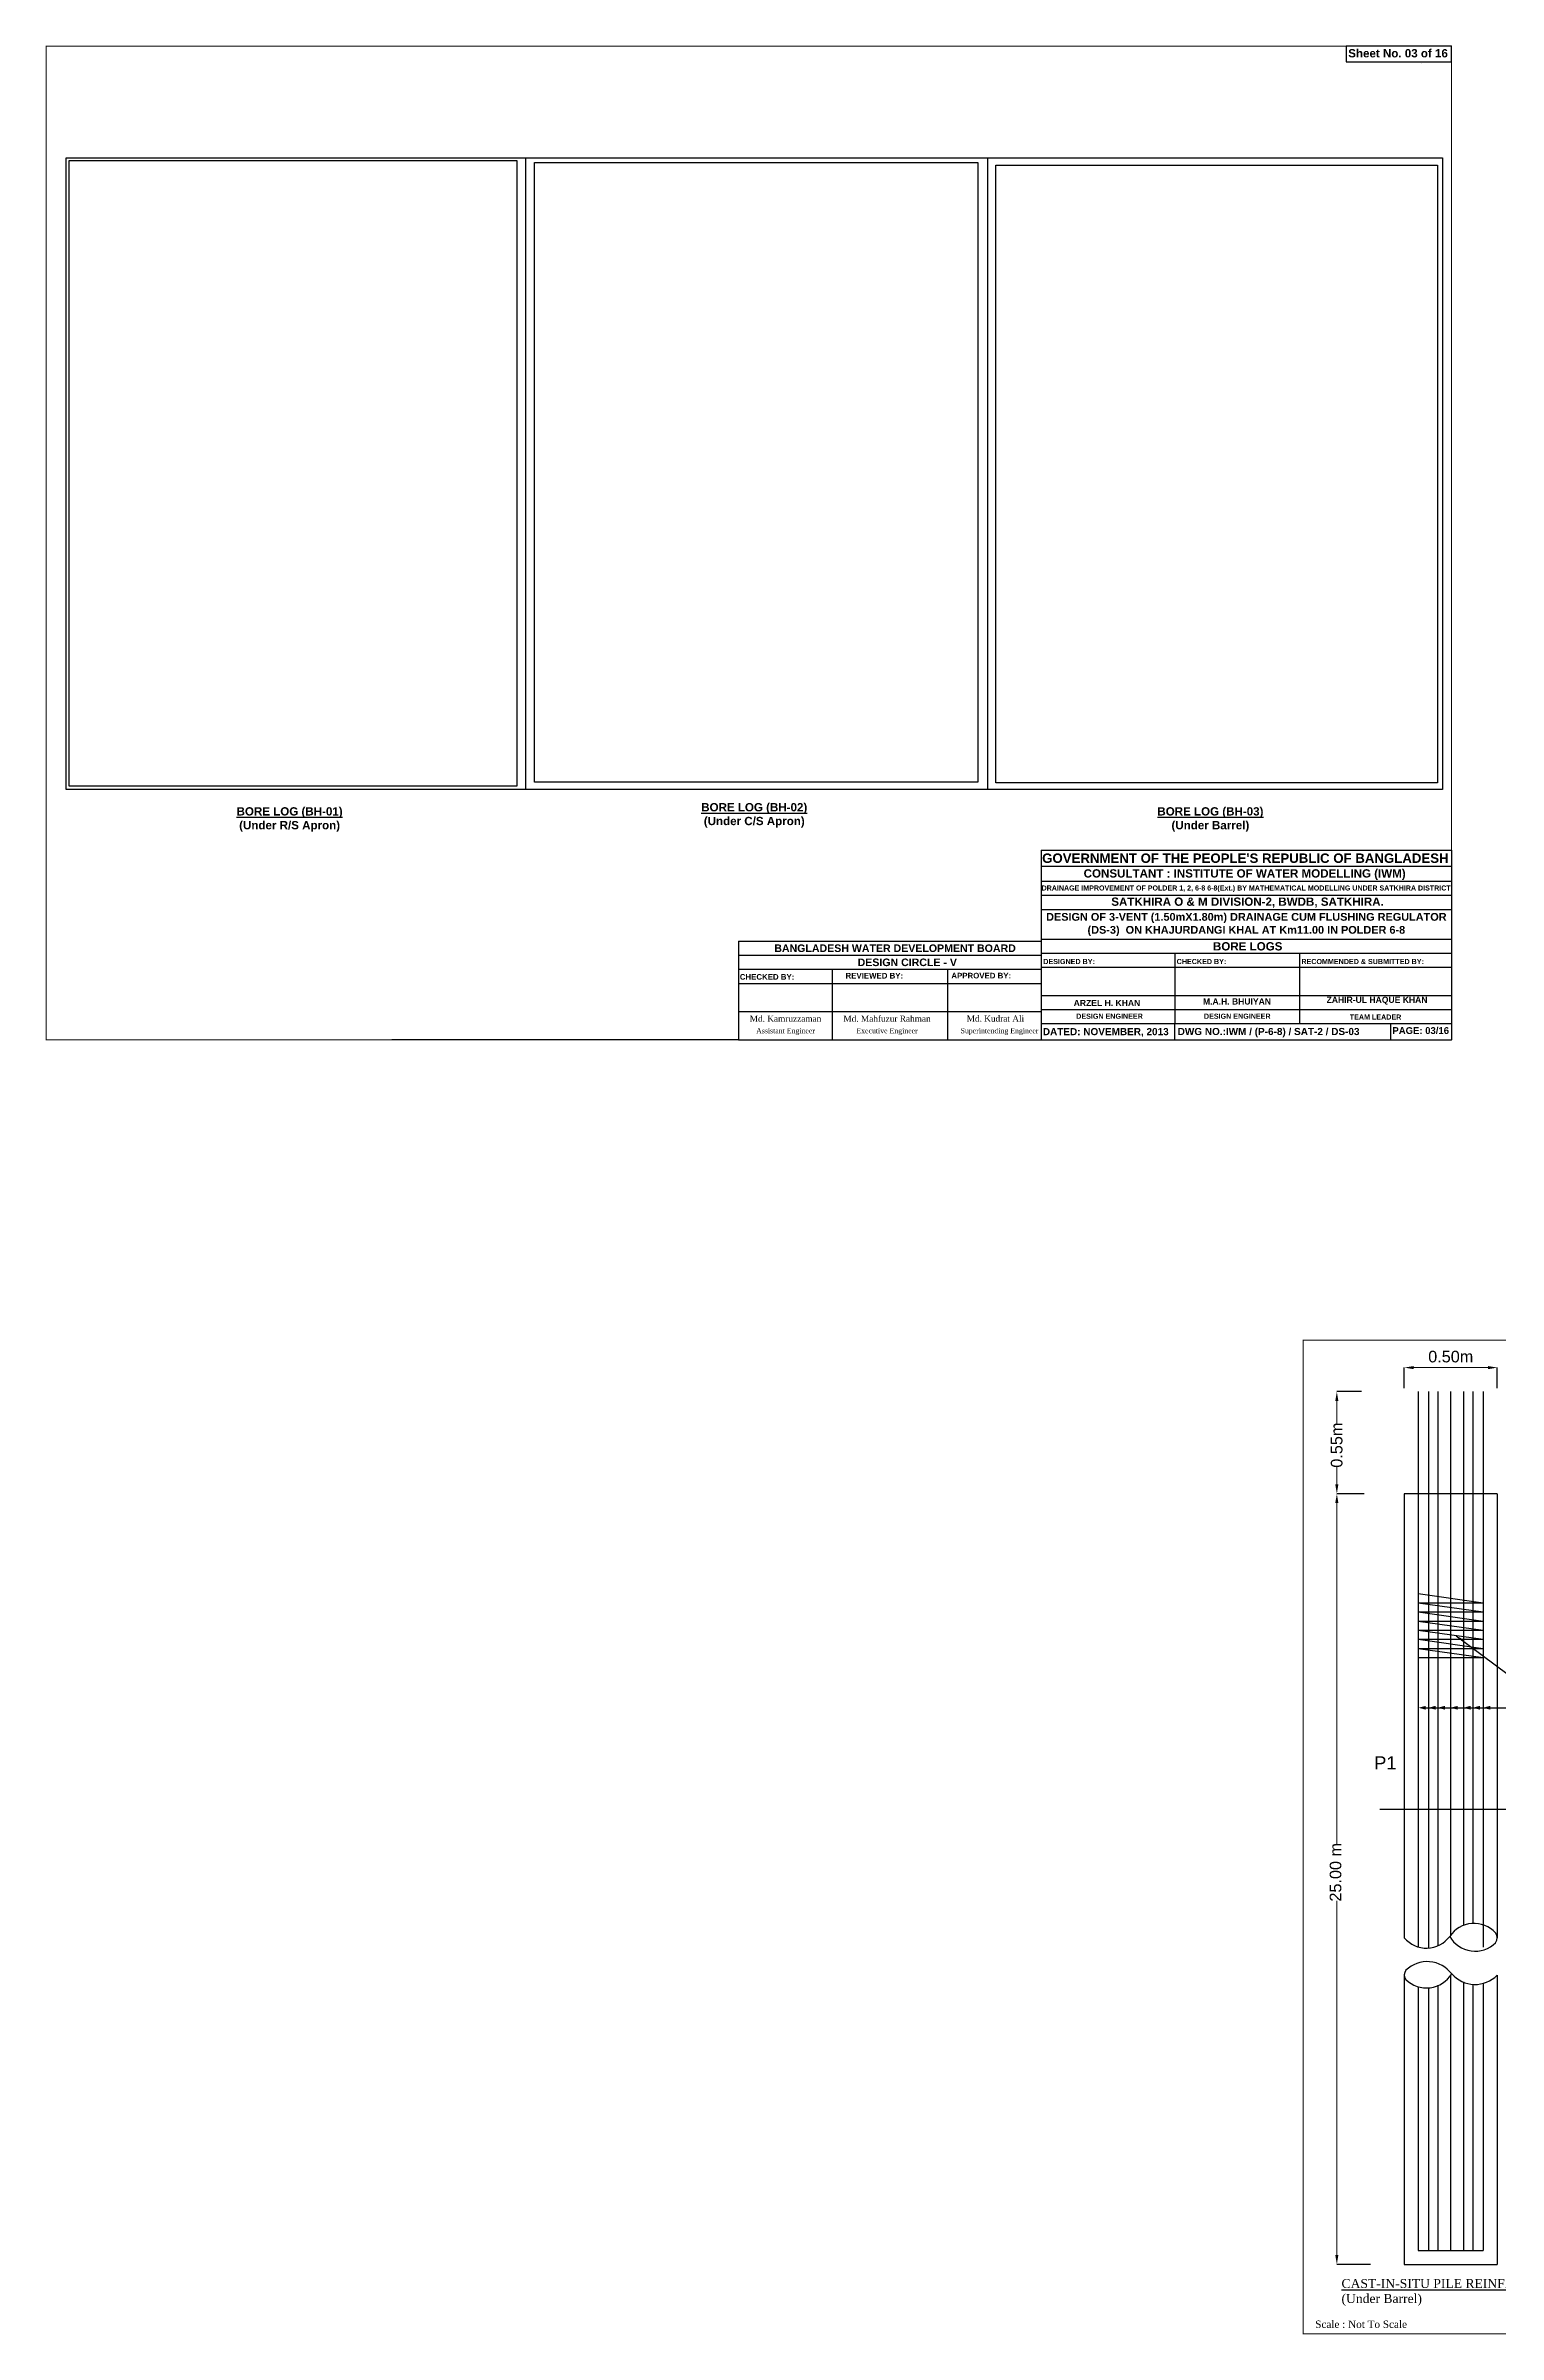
# Model space of a CAD drawing. Extents: x -377620 to 406987, y -326460 to -226264.
# Drawn here: x -171148 to -108609, y -326062 to -227506 of the extents above; entities that cross this region are included whole.
import ezdxf

# ---------------------------------------------------------------- set-up
doc = ezdxf.new("R2010")
doc.units = 0
doc.header["$LTSCALE"] = 300
doc.header["$MEASUREMENT"] = 0
doc.layers.get('0').update_dxf_attribs({"linetype": 'CONTINUOUS'})
doc.layers.get('DEFPOINTS').update_dxf_attribs({"linetype": 'CONTINUOUS'})
doc.layers.add('Left Bank Profile', color=7, linetype='CONTINUOUS', lineweight=25)
doc.layers.add('LINE', color=7, linetype='CONTINUOUS')
doc.styles.add('Arial-20', font='arial.ttf')
doc.styles.add('BIG', font='ROMANT.SHX')
doc.dimstyles.new('3', dxfattribs={"dimtxt": 225, "dimasz": 350, "dimexe": 100, "dimexo": 25, "dimgap": 9, "dimtad": 0, "dimdec": 0, "dimzin": 0, "dimdsep": 46, "dimtxsty": 'Standard', "dimcen": 0, "dimclrd": 5, "dimclre": 6, "dimclrt": 256, "dimadec": 0, "dimazin": 0, "dimtfac": 1, "dimtdec": 0, "dimtofl": 0, "dimtmove": 2, "dimatfit": 3, "dimfxl": 1, "dimtolj": 1, "dimtzin": 0, "dimarcsym": 0})
doc.dimstyles.new('Arial-20', dxfattribs={"dimtxt": 0.05, "dimasz": 0.05, "dimexe": 0.04, "dimexo": 0.02, "dimgap": 0.03, "dimtad": 2, "dimdec": 0, "dimlfac": 1000, "dimzin": 0, "dimdsep": 46, "dimtxsty": 'Arial-20', "dimcen": 0.02, "dimclrt": 256, "dimadec": 0, "dimazin": 0, "dimtfac": 1, "dimtdec": 0, "dimtmove": 2, "dimatfit": 3, "dimfxl": 0.12, "dimtolj": 1, "dimtzin": 0, "dimarcsym": 0})
picture_1 = doc.add_image_def('image1.jpg', size_in_pixel=(927, 1296))
picture_2 = doc.add_image_def('image2.jpg', size_in_pixel=(927, 1296))
picture_3 = doc.add_image_def('image3.jpg', size_in_pixel=(927, 1296))

# ---------------------------------------------------------------- blocks, each defined once
blk = doc.blocks.new('*D553')
at = {"layer": 'DEFPOINTS', "color": 0}
for p in [(-114376, -289866), (-115557, -323056), (-114105, -323056)]:
    blk.add_point(p, dxfattribs=at)
at = {"layer": 'LINE', "color": 0, "lineweight": -2}
for p, q in [((-114376, -289866), (-115557, -289866)), ((-114105, -323056), (-115557, -323056))]:
    blk.add_line(p, q, dxfattribs=at)
at = {"layer": 'LINE', "color": 0, "lineweight": 9}
for p, q in [((-115557, -290266), (-115557, -304938)), ((-115557, -322656), (-115557, -307397))]:
    blk.add_line(p, q, dxfattribs=at)
at = {"layer": 'LINE', "color": 0}
for points in [[(-115624, -290266), (-115491, -290266), (-115557, -289866)], [(-115624, -322656), (-115491, -322656), (-115557, -323056)]]:
    blk.add_solid(points, dxfattribs=at)
at = {"layer": 'LINE', "insert": (-115612, -306168), "char_height": 500, "attachment_point": 5, "rotation": 90, "style": 'Arial-20'}
blk.add_mtext('\\A1;25.00 m', dxfattribs=at)
blk = doc.blocks.new('*D554')
at = {"layer": 'DEFPOINTS', "color": 0}
for p in [(-108653, -284433), (-112653, -285323), (-108653, -285323)]:
    blk.add_point(p, dxfattribs=at)
at = {"layer": 'LINE', "color": 0, "lineweight": -2}
for p, q in [((-112653, -285323), (-112653, -284433)), ((-108653, -285323), (-108653, -284433))]:
    blk.add_line(p, q, dxfattribs=at)
at = {"layer": 'LINE', "color": 0, "lineweight": 9}
blk.add_line((-112253, -284433), (-109053, -284433), dxfattribs=at)
at = {"layer": 'LINE', "color": 0}
for points in [[(-112253, -284366), (-112253, -284500), (-112653, -284433)], [(-109053, -284366), (-109053, -284500), (-108653, -284433)]]:
    blk.add_solid(points, dxfattribs=at)
at = {"layer": 'LINE', "insert": (-110653, -283961), "char_height": 500, "attachment_point": 5, "style": 'Arial-20'}
blk.add_mtext('\\A1;0.50m', dxfattribs=at)
blk = doc.blocks.new('*D555')
at = {"layer": 'DEFPOINTS', "color": 0}
for p in [(-115557, -285466), (-114502, -285466), (-114502, -289866)]:
    blk.add_point(p, dxfattribs=at)
at = {"layer": 'LINE', "color": 0, "lineweight": -2}
for p, q in [((-114502, -285466), (-115557, -285466)), ((-114502, -289866), (-115557, -289866))]:
    blk.add_line(p, q, dxfattribs=at)
at = {"layer": 'LINE', "color": 0, "lineweight": 9}
for p, q in [((-115557, -285866), (-115557, -286839)), ((-115557, -289466), (-115557, -288706))]:
    blk.add_line(p, q, dxfattribs=at)
at = {"layer": 'LINE', "color": 0}
for points in [[(-115624, -285866), (-115491, -285866), (-115557, -285466)], [(-115624, -289466), (-115491, -289466), (-115557, -289866)]]:
    blk.add_solid(points, dxfattribs=at)
at = {"layer": 'LINE', "insert": (-115563, -287773), "char_height": 500, "attachment_point": 5, "rotation": 90, "style": 'Arial-20'}
blk.add_mtext('\\A1;0.55m', dxfattribs=at)

msp = doc.modelspace()

# ---------------------------------------------------------------- linework, layer by layer
at = {"layer": 'Left Bank Profile'}
for points in [[(-128293.3997, -262146.1847), (-110621, -262146.1847)], [(-128293.3997, -262146.1847), (-128293.3997, -270313.1311)], [(-128293.3997, -262843.2192), (-110621, -262843.2192)], [(-128293.3997, -263485.5529), (-110621, -263485.5529)], [(-128293.3997, -264092.4976), (-110621, -264092.4976)], [(-128293.3997, -264707.7408), (-110621, -264707.7408)], [(-141323.8747, -266064.5177), (-128293.3997, -266064.5177)], [(-141323.8747, -266064.5177), (-141323.8747, -270313.1311)], [(-128293.3997, -265977.1017), (-110621, -265977.1017)], [(-141323.8747, -266671.4624), (-128293.3997, -266671.4624)], [(-128293.3997, -266584.0464), (-110621, -266584.0464)], [(-122530.4079, -266584.0464), (-122530.4079, -269618.7704)], [(-117166.4079, -266584.0464), (-117166.4079, -269618.7704)], [(-141323.8747, -267278.4072), (-128293.3997, -267278.4072)], [(-141323.8747, -267885.352), (-128293.3997, -267885.352)], [(-137283.3448, -267287.4072), (-137283.3448, -270322.1311)], [(-132306.4168, -270313.1311), (-132306.4168, -267278.4072)], [(-128293.3997, -267190.9912), (-110621, -267190.9912)], [(-128293.3997, -268404.8808), (-110621, -268404.8808)], [(-128293.3997, -269011.8256), (-110621, -269011.8256)], [(-141323.8747, -269099.2416), (-128293.3997, -269099.2416)], [(-128293.3997, -269618.7704), (-110621, -269618.7704)], [(-122530.4079, -270313.1311), (-122530.4079, -269618.7704)], [(-113225.455, -270313.1311), (-113225.455, -269618.7704)], [(-141323.8747, -270313.1355), (-156247.8392, -270313.1355)], [(-141323.8747, -270313.1355), (-156247.8392, -270313.1355)], [(-141323.8747, -270313.1311), (-110621, -270313.1311)]]:
    msp.add_lwpolyline(points, dxfattribs=at)
at = {"layer": 'LINE', "color": 7}
for p, q in [((-150495, -232331), (-150495, -259535)), ((-130606, -232331), (-130606, -259535)), ((-112053.3966, -285465.6608), (-112053.3966, -309385.6568)), ((-111614.3891, -285465.6608), (-111614.3891, -309435.1359)), ((-111213.0264, -285465.6608), (-111213.0264, -309338.8165)), ((-110661.7114, -285465.6608), (-110661.7114, -308888.818)), ((-110110.3963, -285465.6608), (-110110.3963, -308457.3536)), ((-109709.0336, -285465.6608), (-109709.0336, -308371.7007)), ((-109253.3966, -285465.6608), (-109253.3966, -309385.6568)), ((-110661.7114, -285836.1157), (-110661.7114, -308888.818)), ((-112653.3966, -289865.6608), (-112653.3966, -308985.254)), ((-108653.3966, -289865.6608), (-112653.3966, -289865.6608)), ((-108653.3966, -289865.6608), (-108653.3966, -308992.6915)), ((-109253.3966, -294575.7085), (-112053.3966, -294182.6132)), ((-109253.3966, -294575.7085), (-112053.3966, -294575.7085)), ((-109253.3966, -294968.8039), (-112053.3966, -294575.7085)), ((-109253.3966, -294968.8039), (-112053.3966, -294968.8039)), ((-109253.3966, -295361.8992), (-112053.3966, -294968.8039)), ((-109253.3966, -295361.8992), (-112053.3966, -295361.8992)), ((-109253.3966, -295754.9946), (-112053.3966, -295361.8992)), ((-109253.3966, -295754.9946), (-112053.3966, -295754.9946)), ((-109253.3966, -296148.0899), (-112053.3966, -295754.9946)), ((-109253.3966, -296148.0899), (-112053.3966, -296148.0899)), ((-109253.3966, -296541.1852), (-112053.3966, -296148.0899)), ((-109253.3966, -296541.1852), (-112053.3966, -296541.1852)), ((-109253.3966, -296934.2806), (-112053.3966, -296541.1852)), ((-109253.3966, -296934.2806), (-112053.3966, -296934.2806)), ((-111729.7076, -299082.275), (-108100.2261, -299082.275)), ((-113704.3662, -303454.6906), (-107827.4089, -303454.6906)), ((-112653.3966, -310585.9026), (-112653.3966, -323055.9835)), ((-112053.3966, -311097.0123), (-112053.3966, -322455.9835)), ((-111614.3891, -311146.1534), (-111614.3891, -322455.9835)), ((-111213.0264, -311030.0737), (-111213.0264, -322455.9835)), ((-110661.7114, -310603.6063), (-110661.7114, -322455.9835)), ((-110661.7114, -310603.6063), (-110661.7114, -322455.9835)), ((-110110.3963, -310889.7928), (-110110.3963, -322455.9835)), ((-109709.0336, -310994.4012), (-109709.0336, -322455.9835)), ((-109253.3966, -310951.5495), (-109253.3966, -322455.9835)), ((-108653.3966, -310600.5229), (-108653.3966, -323055.9835)), ((-112653.3966, -323055.9835), (-108653.3966, -323055.9835)), ((-112053.3966, -322455.9835), (-109253.3966, -322455.9835))]:
    msp.add_line(p, q, dxfattribs=at)
at = {"layer": 'LINE'}
msp.add_line((-110621, -262146.1847), (-110621, -270313.1311), dxfattribs=at)
at = {"layer": 'LINE', "color": 7, "lineweight": 40, "const_width": 42.8247}
for points in [[(-171126.2, -270313.1311), (-110621, -270313.1311), (-110621, -227527.3111), (-171126.2, -227527.3111)], [(-117007, -326040.82), (-56501.8, -326040.82), (-56501.8, -283255), (-117007, -283255)]]:
    msp.add_lwpolyline(points, close=True, dxfattribs=at)
at = {"layer": 'LINE'}
msp.add_lwpolyline([(-110621, -227527.3111), (-115155, -227527.3111), (-115155, -228192.3111), (-110621, -228192.3111)], close=True, dxfattribs=at)
at = {"layer": 'LINE', "color": 7}
msp.add_lwpolyline([(-170263, -232331), (-111012, -232331), (-111012, -259535), (-170263, -259535)], close=True, dxfattribs=at)
at = {"layer": 'LINE', "color": 7, "flags": 128}
for points in [[(-112039.6294, -299082.275, 0, 165.2833, 0), (-111729.7076, -299082.275, 0, 0, 0), (-111729.7076, -299082.275, 0, 0, 0)], [(-111614.4206, -299082.275, 0, 165.2833, 0), (-111304.4988, -299082.275, 0, 0, 0), (-111304.4988, -299082.275, 0, 0, 0)], [(-111213.0264, -299082.275, 0, 165.2833, 0), (-110903.1046, -299082.275, 0, 0, 0), (-110903.1046, -299082.275, 0, 0, 0)], [(-110661.7114, -299082.275, 0, 165.2833, 0), (-110351.7896, -299082.275, 0, 0, 0), (-110351.7896, -299082.275, 0, 0, 0)], [(-110110.3963, -299082.275, 0, 165.2833, 0), (-109800.4745, -299082.275, 0, 0, 0), (-109800.4745, -299082.275, 0, 0, 0)], [(-109709.0336, -299082.275, 0, 165.2833, 0), (-109399.1119, -299082.275, 0, 0, 0), (-109399.1119, -299082.275, 0, 0, 0)], [(-109264.9415, -299082.275, 0, 165.2833, 0), (-108955.0197, -299082.275, 0, 0, 0), (-108955.0197, -299082.275, 0, 0, 0)], [(-113704.3662, -302041.4374, 0, 320, 0), (-113704.3662, -302641.4675, 0, 0, 0), (-113704.3662, -303454.6906, 0, 0, 0)]]:
    msp.add_lwpolyline(points, format="xyseb", dxfattribs=at)
at = {"layer": 'LINE', "color": 7}
for centre, radius, start, end in [((-112882.4794, -227678.5972), 1138.7484, 329.041243803, 329.076294974), ((-109649.1411, -309635.5548), 1265.2725, 43.041344253, 145.965975646), ((-111697.8202, -308203.0801), 1234.8774, 219.301566811, 324.087252174), ((-109605.5646, -308313.6234), 1252.7717, 209.336339119, 314.971908307), ((-109020.1466, -308988.8932), 366.7681, 324.878199375, 36.258940896), ((-112333.0737, -310588.3806), 320.3312, 141.104229743, 217.669727852), ((-111664.4493, -311337.1859), 1320.9829, 36.974414497, 134.018265602), ((-111694.2517, -309874.0845), 1274.5734, 225.561811235, 328.361640302), ((-109604.3852, -309663.3195), 1335.189, 221.192885881, 315.418295128)]:
    msp.add_arc(centre, radius, start, end, dxfattribs=at)

# ---------------------------------------------------------------- texts
at = {"insert": (-119160.5133, -305610.738), "char_height": 7.2, "attachment_point": 1}
msp.add_mtext('\\A1;', dxfattribs=at)
at = {"layer": 'Left Bank Profile'}
for s, insert, char_height, width, attachment_point in [('{\\fArial|b1|i0|c0|p34;\\LBORE LOG (BH-02)\\P\\l(Under C/S Apron)}', (-140641.9622, -261178.7778), 356.60793, 18855.950215, 8), ('{\\fArial|b1|i0|c0|p34;\\LBORE LOG (BH-01)\\P\\l(Under R/S Apron)}', (-160648.9622, -261357.7778), 356.60793, 18855.950215, 8), ('{\\fArial|b1|i0|c0|p34;\\LBORE LOG (BH-03)\\P\\l(Under Barrel)}', (-121001.9622, -261357.7778), 356.60793, 18855.950215, 8), ("{\\fArial|b1|i0|c0|p34;\\H0.8x;GOVERNMENT OF THE PEOPLE'S REPUBLIC OF BANGLADESH}", (-119495.2141, -262703.1048), 509.4399, 18855.950215, 8), ('{\\fArial|b1|i0|c0|p34;\\H1.094x;CONSULTANT : INSTITUTE OF WATER MODELLING (IWM)}', (-119526.2141, -263434.8301), 326.041536, 18855.950215, 8), ('{\\fArial|b1|i0|c0|p34;DRAINAGE IMPROVEMENT OF POLDER 1, 2, 6-8 6-8(Ext.) BY MATHEMATICAL MODELLING UNDER SATKHIRA DISTRICT}', (-119463.6811, -263952.198), 218.2440533, 18353.970731, 8), ('{\\fArial|b1|i0|c0|p34;DESIGN OF 3-VENT (1.50mX1.80m) DRAINAGE CUM FLUSHING REGULATOR  (DS-3)  ON KHAJURDANGI KHAL AT Km11.00 IN POLDER 6-8}', (-119453.5986, -265849.1995), 335.636531, 17395.981535, 8), ('{\\fArial|b1|i0|c0|p34;SATKHIRA O & M DIVISION-2, BWDB, SATKHIRA.}', (-119402.9622, -264624.7778), 356.60793, 18855.950215, 8), ('{\\fArial|b1|i0|c0|p34;BANGLADESH WATER DEVELOPMENT BOARD}', (-134579.5227, -266538.9605), 326.041536, 18855.950215, 8), ('{\\fArial|b1|i0|c0|p34;DESIGN CIRCLE - V}', (-134053.5227, -267145.9053), 326.041536, 18855.950215, 8), ('{\\fArial|b1|i0|c0|p34;DESIGNED BY:}', (-127086.0527, -267057.9432), 220.078037, 22627.140258, 8), ('{\\fArial|b1|i0|c0|p34;CHECKED BY:}', (-121385.0527, -267057.9432), 220.078037, 22627.140258, 8), ('{\\fArial|b1|i0|c0|p34;BORE LOGS}', (-119395.9622, -266472.7778), 356.60793, 18855.950215, 8), ('{\\fArial|b1|i0|c0|p34;RECOMMENDED & SUBMITTED BY:}', (-114446.0527, -267057.9432), 220.078037, 22627.140258, 8), ('{\\fArial|b1|i0|c0|p34;CHECKED BY:}', (-140090.1732, -267729.9375), 242.085841, 24889.854284, 8), ('{\\fArial|b1|i0|c0|p34;REVIEWED BY:}', (-135472.0527, -267675.9432), 242.085841, 24889.854284, 8), ('{\\fArial|b1|i0|c0|p34;APPROVED BY:}', (-130868.0527, -267675.9432), 242.085841, 24889.854284, 8), ('{\\fArial|b1|i0|c0|p34;ARZEL H. KHAN}', (-125455.3822, -268862.0891), 264.093644, 27152.56831, 8), ('{\\fArial|b1|i0|c0|p34;M.A.H. BHUIYAN}', (-119857.0937, -268800.1318), 264.093644, 27152.56831, 8), ('{\\fArial|b1|i0|c0|p34;ZAHIR-UL HAQUE KHAN}', (-113827.0937, -268800.1318), 264.093644, 27152.56831, 8), ('{\\fTimes New Roman|b0|i0|c0|p18;Superintending Engineer}', (-130081.0403, -270107.6448), 220.078037, 22627.140258, 8), ('{\\fTimes New Roman|b0|i0|c0|p18;Md. Kudrat Ali}', (-130259.0363, -269537.4789), 264.093644, 27152.56831, 8), ('{\\fArial|b1|i0|c0|p34;DATED: NOVEMBER, 2013}', (-128216.2951, -269810.1748), 307.533087, 31618.758508, 1), ('{\\fArial|b1|i0|c0|p34;DESIGN ENGINEER}', (-125345.0527, -269412.9432), 220.078037, 22627.140258, 8), ('{\\fArial|b1|i0|c0|p34;DWG NO.:IWM / (P-6-8) / SAT-2 / DS-03}', (-122409.4877, -269804.1748), 307.533087, 31309.311232, 1), ('{\\fArial|b1|i0|c0|p34;DESIGN ENGINEER}', (-119845.0527, -269412.9432), 220.078037, 22627.140258, 8), ('{\\fArial|b1|i0|c0|p34;TEAM LEADER}', (-113891.0527, -269445.9432), 220.078037, 22627.140258, 8), ('{\\fArial|b1|i0|c0|p34;   PAGE: 03/16}', (-113506.5293, -269770.1184), 293.437383, 30169.520344, 1)]:
    msp.add_mtext(s, dxfattribs=dict(at, insert=insert, char_height=char_height, width=width, attachment_point=attachment_point))
at = {"layer": 'LINE', "color": 7, "style": 'Arial-20'}
msp.add_text('P1', height=560, dxfattribs=at).set_placement((-113946.3855, -301733.5932))
at = {"layer": 'LINE', "color": 7, "attachment_point": 8}
for s, insert, char_height, width in [('{\\fArial|b1|i0|c0|p34;Sheet No. 03 of 16}', (-112921.7108, -228012.3688), 356.60793, 18855.950215), ('{\\fTimes New Roman|b0|i0|c0|p18;Md. Kamruzzaman}', (-139295.2058, -269542.4789), 264.093644, 27152.56831), ('{\\fTimes New Roman|b0|i0|c0|p18;Assistant Engineer}', (-139295.2058, -270107.6448), 220.078037, 22627.140258), ('{\\fTimes New Roman|b0|i0|c0|p18;Md. Mahfuzur Rahman}', (-134924.2058, -269542.4789), 264.093644, 27152.56831), ('{\\fTimes New Roman|b0|i0|c0|p18;Executive Engineer}', (-134924.2058, -270107.6448), 220.078037, 22627.140258), ('{\\fTimes New Roman|b0|i0|c0|p18;Scale : Not To Scale}', (-114512.4364, -325798.3038), 318.399938, 23569.937769)]:
    msp.add_mtext(s, dxfattribs=dict(at, insert=insert, char_height=char_height, width=width))
at = {"layer": 'LINE', "insert": (-115356.2261, -324844.7578), "char_height": 387.828, "width": 9562.226123, "attachment_point": 7, "style": 'BIG'}
msp.add_mtext('{\\fTimes New Roman|b0|i0|c0|p18;\\LCAST-IN-SITU PILE REINF. DETAIL\\l (Under Barrel)}', dxfattribs=at)

# ---------------------------------------------------------------- dimensions: what is measured, and where the dimension line sits
at = {"layer": 'LINE'}
dim = msp.add_linear_dim(base=(-108653.3966, -284433.1303), p1=(-112653.3966, -285322.7348), p2=(-108653.3966, -285322.7348), text='0.50m', dimstyle='Arial-20', override={"dimtxt": 500, "dimasz": 400, "dimlwd": 9}, dxfattribs=at)
dim.commit()
dim.dimension.update_dxf_attribs({"geometry": '*D554', "text_midpoint": (-110653.3966, -283961), "dimtype": 160})
for base, p1, p2, angle, text, picture, middle in [((-115557.2893, -285465.6608), (-114502.0386, -289865.6608), (-114502.0386, -285465.6608), 90, '0.55m', '*D555', (-115563.2261, -287772.5601)), ((-115557.3293, -323055.9835), (-114375.5991, -289865.6608), (-114105.3929, -323055.9835), 270, '25.00 m', '*D553', (-115612.2261, -306167.5601))]:
    dim = msp.add_linear_dim(base=base, p1=p1, p2=p2, angle=angle, text=text, dimstyle='Arial-20', override={"dimtxt": 500, "dimasz": 400, "dimlwd": 9}, dxfattribs=at)
    dim.commit()
    dim.dimension.update_dxf_attribs({"geometry": picture, "text_midpoint": middle, "dimtype": 160})

# ---------------------------------------------------------------- pictures from other files: only their frames are drawn
at = {"layer": 'LINE', "color": 7}
image = msp.add_image(picture_1, insert=(-170144, -259397), size_in_units=(19274, 26946.1748), dxfattribs=at)
image.dxf.flags = 7
image = msp.add_image(picture_2, insert=(-150110, -259226), size_in_units=(19092, 26691.7282), dxfattribs=at)
image.dxf.flags = 7
image = msp.add_image(picture_3, insert=(-130242, -259249), size_in_units=(19024.2431, 26597), dxfattribs=at)
image.dxf.flags = 7

# ---------------------------------------------------------------- leaders
msp.add_leader([(-110416.2261, -295978.5601), (-108181.2261, -297647.5601), (-108181.2261, -297285.5601)], dimstyle='3', override={"dimtxt": 300, "dimasz": 250, "dimclrd": 7, "dimclre": 7, "dimclrt": 7}, dxfattribs=at)

doc.saveas('drawing.dxf')
